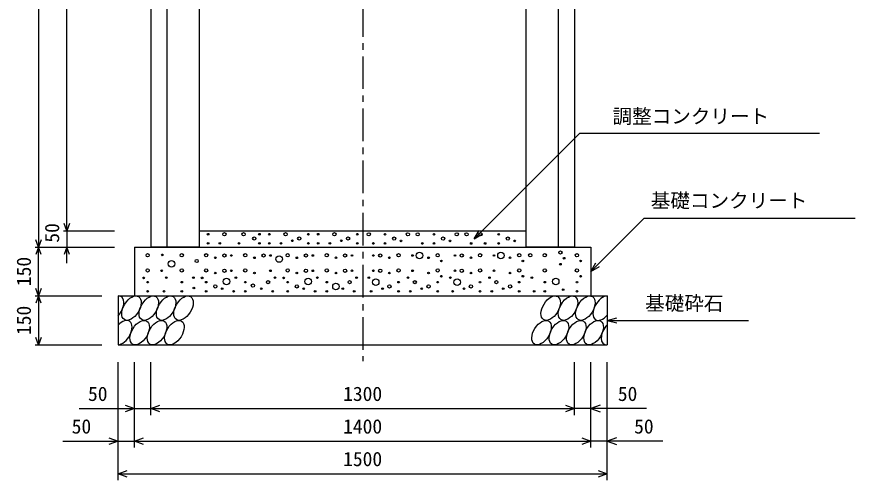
# Model space of a CAD drawing. Units: millimetres, scale not verified. Extents: x -16800 to 16800, y -5940 to 5940.
# Drawn here: x 10089 to 12661, y -3013 to -1591 of the extents above; entities that cross this region are included whole.
import ezdxf
from ezdxf.enums import TextEntityAlignment as Align

# ---------------------------------------------------------------- set-up
doc = ezdxf.new("R2010")
doc.units = ezdxf.units.MM
doc.header["$LTSCALE"] = 20
doc.linetypes.add('CHAIN1', pattern=[8, 5, -1, 1, -1])
for name, color, linetype, lineweight in [('0-0_DIM', 7, 'Continuous', 25), ('0-2_HATCH', 6, 'Continuous', 25), ('0-5_OUTLINE', 3, 'Continuous', 25)]:
    doc.layers.add(name, color=color, linetype=linetype, lineweight=lineweight)
doc.styles.add('ＭＳ ゴシック', font='')
doc.styles.get('ＭＳ ゴシック').set_extended_font_data('MS Gothic')

msp = doc.modelspace()

# ---------------------------------------------------------------- linework, layer by layer
at = {"layer": '0-0_DIM', "linetype": 'CHAIN1'}
msp.add_line((11150, -432.06), (11150, -2647.06), dxfattribs=at)
at = {"layer": '0-0_DIM'}
for p, q in [((10155.8, -467.06), (10155.8, -2297.06)), ((10242.46, -2247.06), (10242.46, -647.06)), ((11491.92, -2272.06), (11816.38, -1947.6)), ((11816.38, -1947.6), (12550.73, -1947.6)), ((12013.65, -2208.41), (11850, -2372.06)), ((12013.65, -2208.41), (12660.53, -2208.41)), ((10232.46, -2247.06), (10389.13, -2247.06)), ((10242.46, -2247.06), (10242.46, -2297.06)), ((11491.92, -2272.06), (11506.92, -2246.08)), ((11491.92, -2272.06), (11517.9, -2257.06)), ((10145.8, -2297.06), (10389.13, -2297.06)), ((10155.8, -2447.06), (10155.8, -2297.06)), ((10242.46, -2347.06), (10242.46, -2297.06)), ((11850, -2372.06), (11865, -2346.08)), ((11850, -2372.06), (11875.98, -2357.06)), ((10145.8, -2447.06), (10350, -2447.06)), ((10155.8, -2447.06), (10155.8, -2597.06)), ((11900, -2522.06), (11928.98, -2514.3)), ((11900, -2522.06), (11928.98, -2529.83)), ((11900, -2522.06), (12333.31, -2522.06)), ((10145.8, -2597.06), (10350, -2597.06)), ((10400, -3012.58), (10400, -2650.23)), ((10450, -2912.58), (10450, -2650.23)), ((10500, -2812.58), (10500, -2650.23)), ((11800, -2812.58), (11800, -2650.23)), ((11850, -2912.58), (11850, -2650.23)), ((11900, -3012.58), (11900, -2650.23)), ((10280, -2792.58), (10500, -2792.58)), ((10500, -2792.58), (11800, -2792.58)), ((12020, -2792.58), (11800, -2792.58)), ((10230, -2892.58), (10450, -2892.58)), ((10450, -2892.58), (11850, -2892.58)), ((12070, -2892.58), (11850, -2892.58)), ((10400, -2992.58), (11900, -2992.58))]:
    msp.add_line(p, q, dxfattribs=at)
for points in [[(10250.67, -2224.51), (10242.46, -2247.06), (10234.26, -2224.51)], [(10164.01, -2274.51), (10155.8, -2297.06), (10147.59, -2274.51)], [(10164.01, -2319.62), (10155.8, -2297.06), (10147.59, -2319.62)], [(10250.67, -2319.62), (10242.46, -2297.06), (10234.26, -2319.62)], [(10164.01, -2424.51), (10155.8, -2447.06), (10147.59, -2424.51)], [(10164.01, -2469.62), (10155.8, -2447.06), (10147.59, -2469.62)], [(10164.01, -2574.51), (10155.8, -2597.06), (10147.59, -2574.51)], [(10421.81, -2782.32), (10450, -2792.58), (10421.81, -2802.84)], [(10528.19, -2802.84), (10500, -2792.58), (10528.19, -2782.32)], [(11771.81, -2782.32), (11800, -2792.58), (11771.81, -2802.84)], [(11878.19, -2782.32), (11850, -2792.58), (11878.19, -2802.84)], [(10371.81, -2882.32), (10400, -2892.58), (10371.81, -2902.84)], [(10478.19, -2902.84), (10450, -2892.58), (10478.19, -2882.32)], [(11821.81, -2882.32), (11850, -2892.58), (11821.81, -2902.84)], [(11928.19, -2882.32), (11900, -2892.58), (11928.19, -2902.84)], [(10428.19, -3002.84), (10400, -2992.58), (10428.19, -2982.32)], [(11871.81, -2982.32), (11900, -2992.58), (11871.81, -3002.84)]]:
    msp.add_lwpolyline(points, dxfattribs=at)
at = {"layer": '0-2_HATCH'}
for centre, radius in [((10676.01, -2257.75), 2.5), ((10725.91, -2257.75), 5), ((10784.8, -2257.75), 5), ((10833.47, -2257.75), 2.5), ((10863.47, -2257.75), 2.5), ((10913.38, -2257.75), 5), ((10983.47, -2257.75), 2.5), ((11013.47, -2257.75), 2.5), ((11063.38, -2257.75), 5), ((11133.47, -2257.75), 2.5), ((11168.64, -2258.04), 5), ((11218.54, -2258.04), 2.5), ((11288.64, -2258.04), 5), ((11318.64, -2258.04), 5), ((11368.54, -2258.04), 2.5), ((11438.64, -2258.04), 5), ((11468.64, -2258.04), 5), ((11511.37, -2258.04), 5), ((11567.08, -2258.04), 2.5), ((10676.01, -2285.77), 2.5), ((10711.89, -2285.77), 2.5), ((10770.78, -2285.77), 2.5), ((10817.58, -2270.88), 5), ((10833.47, -2285.77), 2.5), ((10863.47, -2285.77), 2.5), ((10899.36, -2285.77), 2.5), ((10934.4, -2277.89), 2.5), ((10955.43, -2270.88), 5), ((10983.47, -2285.77), 2.5), ((11013.47, -2285.77), 2.5), ((11049.36, -2285.77), 2.5), ((11084.4, -2277.89), 2.5), ((11105.43, -2270.88), 5), ((11133.47, -2285.77), 2.5), ((11182.66, -2286.05), 2.5), ((11218.54, -2286.05), 2.5), ((11246.58, -2271.17), 5), ((11267.61, -2278.17), 2.5), ((11332.66, -2286.05), 2.5), ((11368.54, -2286.05), 2.5), ((11396.58, -2271.17), 5), ((11417.61, -2278.17), 2.5), ((11482.66, -2286.05), 2.5), ((11525.39, -2286.05), 2.5), ((11567.08, -2286.05), 2.5), ((11595.12, -2271.17), 5), ((11616.14, -2278.17), 2.5), ((11323.96, -2323.08), 10), ((11573.96, -2323.08), 10), ((11756.46, -2313.85), 5), ((10490.57, -2322.21), 5), ((10535.3, -2321.23), 2.5), ((10563.94, -2348.78), 10), ((10595.17, -2322.21), 5), ((10640.94, -2339.98), 5), ((10669.97, -2322.21), 5), ((10698.01, -2330.09), 2.5), ((10726.04, -2323.08), 5), ((10747.07, -2323.08), 2.5), ((10789.97, -2322.21), 5), ((10818.01, -2330.09), 2.5), ((10846.04, -2323.08), 5), ((10867.07, -2323.08), 2.5), ((10893.79, -2333.91), 10), ((10919.97, -2322.21), 5), ((10948.01, -2330.09), 2.5), ((10976.04, -2323.08), 5), ((10997.07, -2323.08), 2.5), ((11039.97, -2322.21), 5), ((11068.01, -2330.09), 2.5), ((11096.04, -2323.08), 5), ((11117.07, -2323.08), 2.5), ((11182.93, -2323.08), 2.5), ((11203.96, -2323.08), 5), ((11231.99, -2330.09), 2.5), ((11260.03, -2322.21), 5), ((11302.93, -2323.08), 2.5), ((11351.99, -2330.09), 2.5), ((11380.03, -2322.21), 5), ((11391.37, -2339.78), 2.5), ((11432.93, -2323.08), 2.5), ((11453.96, -2323.08), 5), ((11481.99, -2330.09), 2.5), ((11510.03, -2322.21), 5), ((11552.93, -2323.08), 2.5), ((11601.99, -2330.09), 2.5), ((11630.03, -2322.21), 5), ((11641.37, -2339.78), 2.5), ((11663.9, -2322.21), 5), ((11708.55, -2322.21), 5), ((11767.8, -2331.42), 2.5), ((11807.01, -2322.21), 5), ((11818.35, -2339.78), 2.5), ((10490.57, -2369.01), 5), ((10595.17, -2369.01), 5), ((10669.97, -2369.01), 5), ((10726.04, -2369.89), 5), ((10789.97, -2369.01), 5), ((10919.97, -2369.01), 5), ((10976.04, -2369.89), 5), ((11039.97, -2369.01), 5), ((11096.04, -2369.89), 5), ((11203.96, -2369.89), 5), ((11260.03, -2369.01), 5), ((11380.03, -2369.01), 5), ((11453.96, -2369.89), 5), ((11510.03, -2369.01), 5), ((11630.03, -2369.01), 5), ((11708.55, -2369.01), 5), ((11756.46, -2349.74), 2.5), ((11807.01, -2369.01), 5), ((10478.15, -2391.81), 2.5), ((10533.78, -2369.89), 2.5), ((10547.79, -2390.9), 2.5), ((10631.09, -2390.9), 2.5), ((10657.55, -2391.81), 2.5), ((10698.01, -2376.89), 2.5), ((10747.07, -2369.89), 2.5), ((10761.09, -2390.9), 2.5), ((10818.01, -2376.89), 2.5), ((10867.07, -2369.89), 2.5), ((10881.09, -2390.9), 2.5), ((10907.55, -2391.81), 2.5), ((10948.01, -2376.89), 2.5), ((10997.07, -2369.89), 2.5), ((11011.09, -2390.9), 2.5), ((11068.01, -2376.89), 2.5), ((11117.07, -2369.89), 2.5), ((11131.09, -2390.9), 2.5), ((11168.91, -2390.9), 2.5), ((11182.93, -2369.89), 2.5), ((11231.99, -2376.89), 2.5), ((11288.91, -2390.9), 2.5), ((11302.93, -2369.89), 2.5), ((11351.99, -2376.89), 2.5), ((11391.37, -2386.58), 2.5), ((11418.91, -2390.9), 2.5), ((11432.93, -2369.89), 2.5), ((11481.99, -2376.89), 2.5), ((11538.91, -2390.9), 2.5), ((11552.93, -2369.89), 2.5), ((11601.99, -2376.89), 2.5), ((11641.37, -2386.58), 2.5), ((11668.91, -2390.9), 2.5), ((11818.35, -2386.58), 2.5), ((10490.57, -2404.9), 2.5), ((10595.17, -2404.9), 2.5), ((10669.97, -2404.9), 2.5), ((10698.01, -2418.03), 5), ((10732.58, -2402.9), 10), ((10789.97, -2404.9), 2.5), ((10813.47, -2415.39), 5), ((10860.06, -2404.9), 5), ((10919.97, -2404.9), 2.5), ((10948.01, -2418.03), 5), ((10982.58, -2402.9), 10), ((11039.97, -2404.9), 2.5), ((11068.01, -2418.03), 10), ((11110.06, -2404.9), 5), ((11189.94, -2404.9), 10), ((11231.99, -2418.03), 5), ((11260.03, -2404.9), 2.5), ((11309.94, -2404.9), 5), ((11351.99, -2418.03), 5), ((11380.03, -2404.9), 2.5), ((11439.94, -2404.9), 10), ((11481.99, -2418.03), 5), ((11510.03, -2404.9), 2.5), ((11559.94, -2404.9), 5), ((11601.99, -2418.03), 5), ((11630.03, -2404.9), 2.5), ((11708.55, -2404.9), 2.5), ((11741.95, -2402.59), 10), ((11807.01, -2404.9), 2.5), ((10490.57, -2432.92), 2.5), ((10540.78, -2432.92), 2.5), ((10595.17, -2432.92), 2.5), ((10632.36, -2422.84), 2.5), ((10669.97, -2432.92), 2.5), ((10719.03, -2425.04), 2.5), ((10754.08, -2432.92), 2.5), ((10789.97, -2432.92), 2.5), ((10839.03, -2425.04), 2.5), ((10874.08, -2432.92), 2.5), ((10919.97, -2432.92), 2.5), ((10969.03, -2425.04), 2.5), ((11004.08, -2432.92), 2.5), ((11039.97, -2432.92), 2.5), ((11089.03, -2425.04), 2.5), ((11124.08, -2432.92), 2.5), ((11175.92, -2432.92), 2.5), ((11210.97, -2425.04), 2.5), ((11260.03, -2432.92), 2.5), ((11295.92, -2432.92), 2.5), ((11330.97, -2425.04), 2.5), ((11380.03, -2432.92), 2.5), ((11425.92, -2432.92), 2.5), ((11460.97, -2425.04), 2.5), ((11510.03, -2432.92), 2.5), ((11545.92, -2432.92), 2.5), ((11580.97, -2425.04), 2.5), ((11630.03, -2432.92), 2.5), ((11675.92, -2432.92), 2.5), ((11708.55, -2432.92), 2.5), ((11764.83, -2427.93), 2.5), ((11807.01, -2432.92), 2.5)]:
    msp.add_circle(centre, radius, dxfattribs=at)
for centre in [(10440.84, -2484.59), (10494.05, -2484.59), (10547.26, -2484.59), (10600.47, -2484.59), (11726.51, -2484.59), (11779.72, -2484.59), (11832.93, -2484.59), (10466.16, -2559.58), (10519.37, -2559.58), (10572.58, -2559.58), (11698.63, -2559.58), (11751.84, -2559.58), (11805.04, -2559.58), (11858.25, -2559.58)]:
    msp.add_ellipse(centre, major_axis=(21.81, 35.31), ratio=0.5792, dxfattribs=at)
for centre, start_param, end_param in [((10387.64, -2484.59), 4.385593, 6.6745444), ((11886.14, -2484.59), 0.3357715, 4.4411806), ((10412.96, -2559.58), 3.5111464, 7.548991), ((11911.46, -2559.58), 1.2110787, 3.5658734)]:
    msp.add_ellipse(centre, major_axis=(21.81, 35.31), ratio=0.5792, start_param=start_param, end_param=end_param, dxfattribs=at)
at = {"layer": '0-5_OUTLINE'}
for p, q in [((10500, -502.06), (10500, -2297.06)), ((11800, -502.06), (11800, -2297.06)), ((10550, -2297.06), (10550, -747.06)), ((11750, -750.4), (11750, -2297.06)), ((10650, -2297.06), (10650, -847.06)), ((11650, -847.06), (11650, -2297.06)), ((10650, -2247.06), (11650, -2247.06)), ((10450, -2297.06), (10450, -2447.06)), ((10450, -2297.06), (11850, -2297.06)), ((10650, -2297.06), (10500, -2297.06)), ((11800, -2297.06), (11650, -2297.06)), ((11850, -2297.06), (11850, -2447.06)), ((10400, -2447.06), (10400, -2597.06)), ((10400, -2447.06), (11900, -2447.06)), ((11900, -2447.06), (11900, -2597.06)), ((10400, -2597.06), (11900, -2597.06))]:
    msp.add_line(p, q, dxfattribs=at)

# ---------------------------------------------------------------- texts
at = {"layer": '0-0_DIM', "style": 'ＭＳ ゴシック'}
for s, p in [('調整コンクリート', (11916.38, -1931.18)), ('基礎コンクリート', (12033.65, -2189.67)), ('基礎砕石', (12016.32, -2504.89)), ('50', (10307.56, -2782.58)), ('1300', (11090, -2782.58)), ('50', (11932.44, -2782.58)), ('50', (10257.56, -2882.58)), ('1400', (11090, -2882.58)), ('50', (11982.44, -2882.58)), ('1500', (11090, -2982.58))]:
    msp.add_text(s, height=43.99, dxfattribs=at).set_placement(p, align=Align.BOTTOM_LEFT)
for s, p in [('50', (10232.46, -2283.74)), ('150', (10145.8, -2417.06)), ('150', (10145.8, -2567.06))]:
    msp.add_text(s, height=43.99, rotation=90, dxfattribs=at).set_placement(p, align=Align.BOTTOM_LEFT)

doc.saveas('drawing.dxf')
